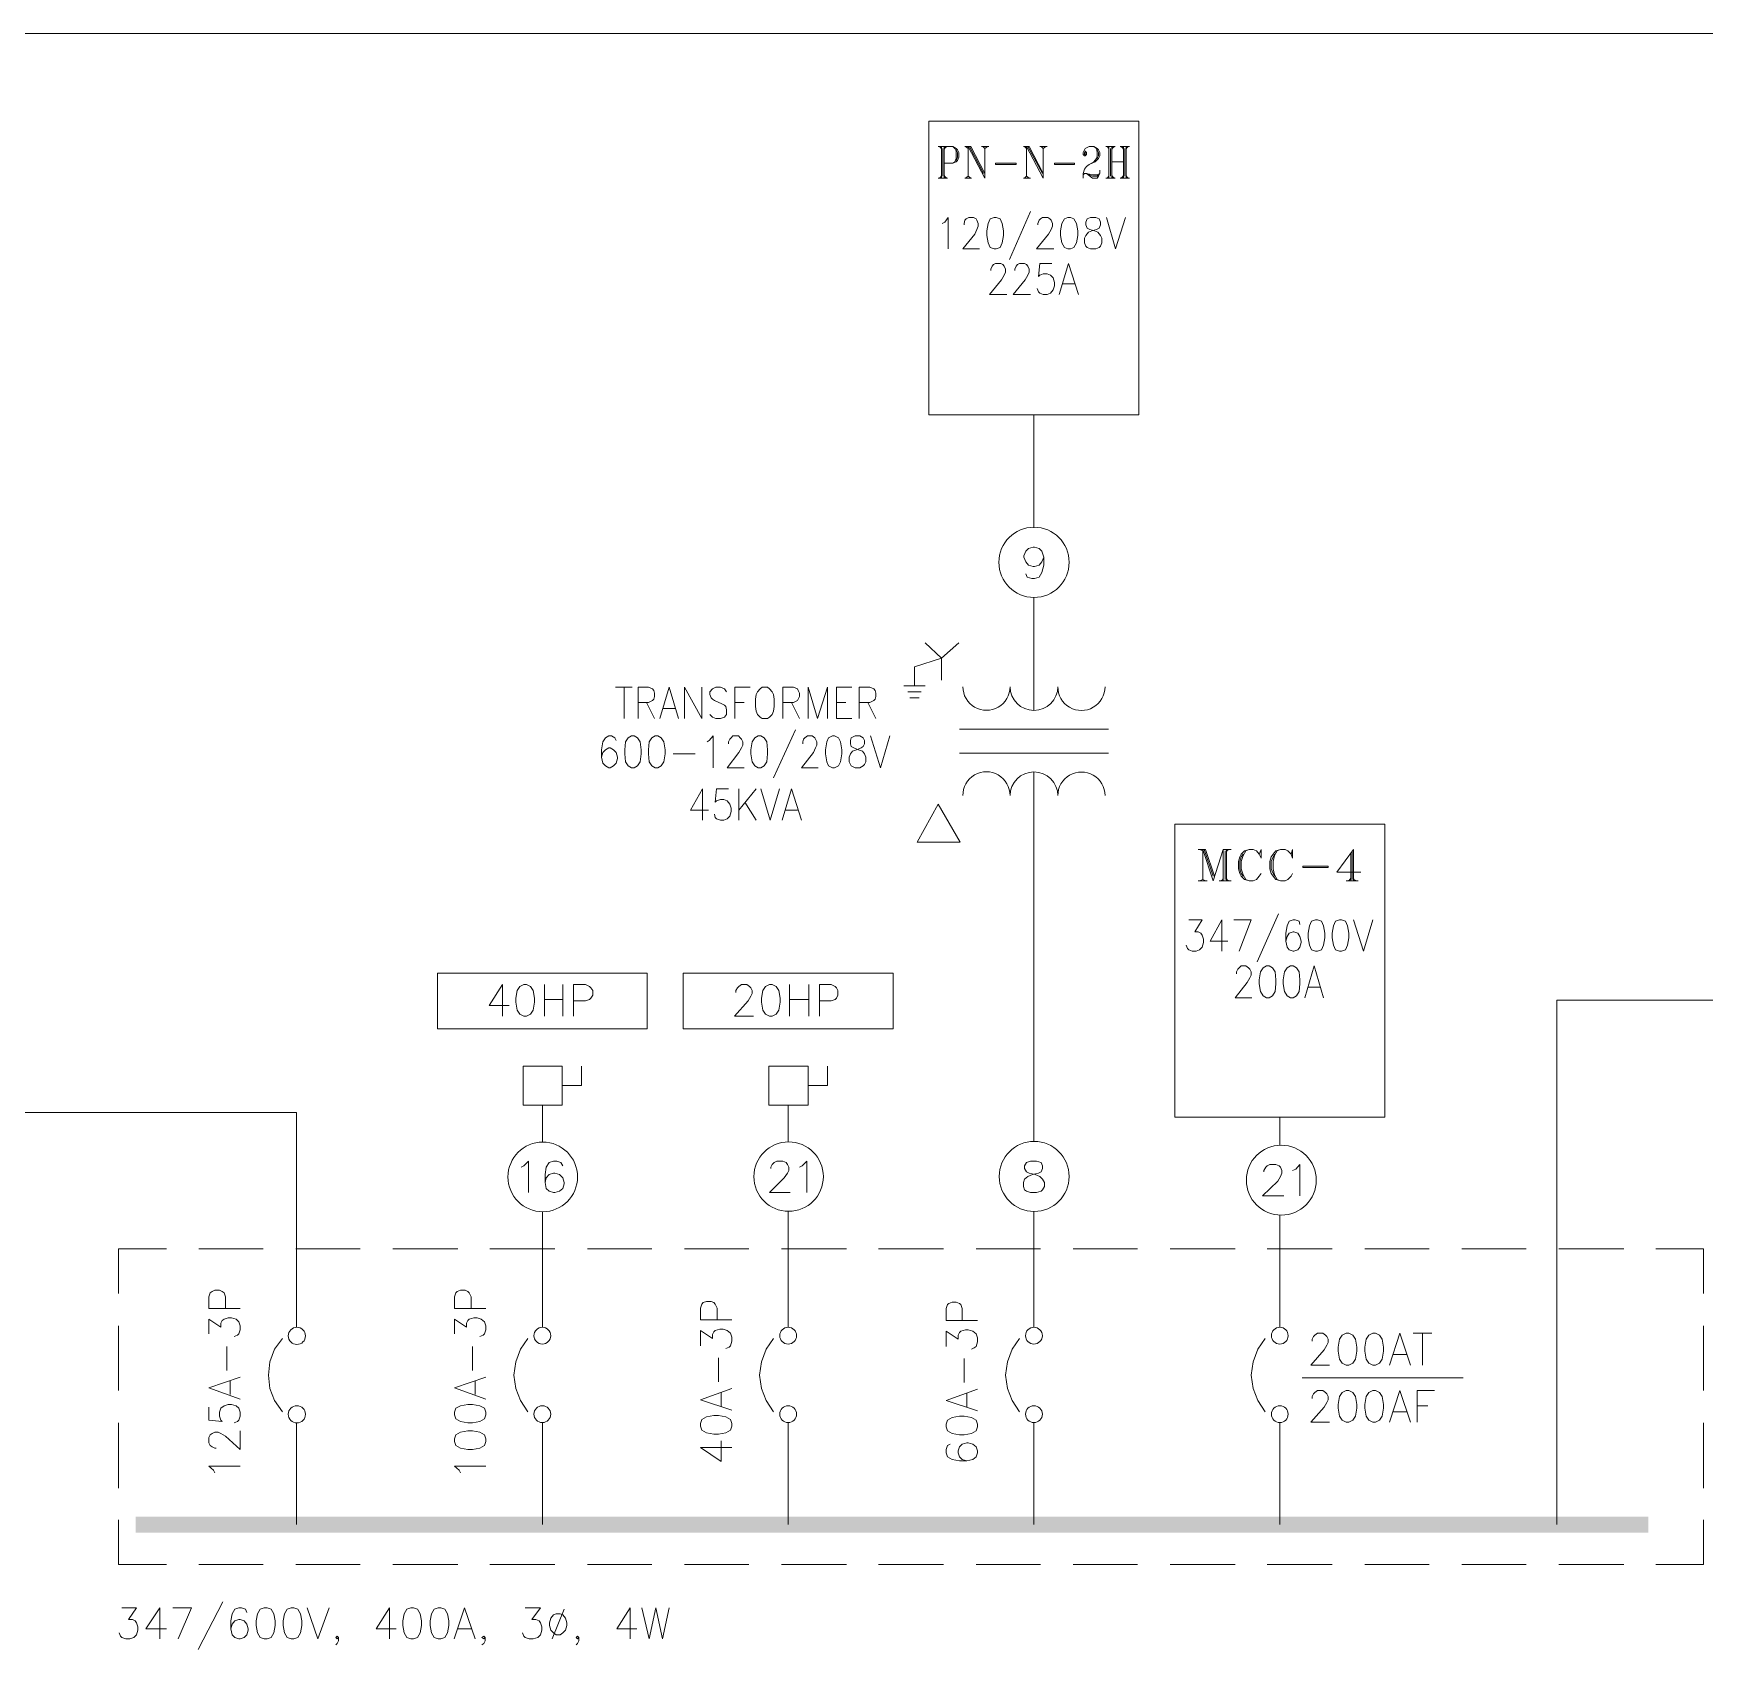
# Model space of a CAD drawing. Header units: inches. Extents: x 0.9 to 46, y 0.8 to 32.4.
# Drawn here: x 7.51 to 11.702, y 4.842 to 8.895 of the extents above; entities that cross this region are included whole.
import ezdxf

# ---------------------------------------------------------------- set-up
doc = ezdxf.new("R2010")
doc.units = ezdxf.units.IN
doc.header["$MEASUREMENT"] = 0
doc.layers.add('PDF_Geometry', color=7, linetype='Continuous')
doc.layers.add('PDF_Solid Fills', color=7, linetype='Continuous')

msp = doc.modelspace()

# ---------------------------------------------------------------- linework, layer by layer
at = {"layer": 'PDF_Geometry', "color": 8, "lineweight": 20, "true_color": 0x808080}
msp.add_lwpolyline([(2.65, 8.8948), (16.103, 8.8948), (16.103, 6.9499), (41.7374, 6.9499)], dxfattribs=at)
at = {"layer": 'PDF_Geometry', "lineweight": 9}
for points in [[(10.2831, 7.9382), (9.7565, 7.9382), (9.7565, 8.6748), (10.2831, 8.6748)], [(10.1465, 8.5915), (10.1481, 8.5915), (10.1481, 8.5965), (10.1465, 8.5965)], [(9.9748, 8.5665), (9.9232, 8.5665), (9.9232, 8.5698), (9.9748, 8.5698)], [(10.1215, 8.5665), (10.0715, 8.5665), (10.0715, 8.5698), (10.1215, 8.5698)], [(9.9198, 8.4332), (9.9098, 8.4298), (9.9048, 8.4182), (9.9015, 8.3998), (9.9015, 8.3882), (9.9048, 8.3699), (9.9098, 8.3582), (9.9198, 8.3549), (9.9248, 8.3549), (9.9348, 8.3582), (9.9398, 8.3699), (9.9432, 8.3882), (9.9432, 8.3998), (9.9398, 8.4182), (9.9348, 8.4298), (9.9248, 8.4332)], [(10.1048, 8.4332), (10.0965, 8.4298), (10.0898, 8.4182), (10.0865, 8.3998), (10.0865, 8.3882), (10.0898, 8.3699), (10.0965, 8.3582), (10.1048, 8.3549), (10.1115, 8.3549), (10.1198, 8.3582), (10.1265, 8.3699), (10.1298, 8.3882), (10.1298, 8.3998), (10.1265, 8.4182), (10.1198, 8.4298), (10.1115, 8.4332)], [(10.1615, 8.4332), (10.1532, 8.4298), (10.1498, 8.4215), (10.1498, 8.4148), (10.1532, 8.4065), (10.1598, 8.4032), (10.1715, 8.3998), (10.1798, 8.3965), (10.1865, 8.3882), (10.1898, 8.3815), (10.1898, 8.3699), (10.1865, 8.3615), (10.1832, 8.3582), (10.1748, 8.3549), (10.1615, 8.3549), (10.1532, 8.3582), (10.1498, 8.3615), (10.1465, 8.3699), (10.1465, 8.3815), (10.1498, 8.3882), (10.1565, 8.3965), (10.1648, 8.3998), (10.1765, 8.4032), (10.1832, 8.4065), (10.1865, 8.4148), (10.1865, 8.4215), (10.1832, 8.4298), (10.1748, 8.4332)], [(9.3382, 7.2549), (9.3332, 7.2515), (9.3265, 7.2432), (9.3232, 7.2365), (9.3215, 7.2249), (9.3215, 7.2065), (9.3232, 7.1949), (9.3265, 7.1865), (9.3332, 7.1799), (9.3382, 7.1766), (9.3515, 7.1766), (9.3565, 7.1799), (9.3632, 7.1865), (9.3665, 7.1949), (9.3682, 7.2065), (9.3682, 7.2249), (9.3665, 7.2365), (9.3632, 7.2432), (9.3565, 7.2515), (9.3515, 7.2549)], [(9.0098, 7.1332), (9.0015, 7.1282), (8.9949, 7.1182), (8.9932, 7.0982), (8.9932, 7.0882), (8.9949, 7.0682), (9.0015, 7.0582), (9.0098, 7.0532), (9.0165, 7.0532), (9.0248, 7.0582), (9.0315, 7.0682), (9.0348, 7.0882), (9.0348, 7.0982), (9.0315, 7.1182), (9.0248, 7.1282), (9.0165, 7.1332)], [(9.0698, 7.1332), (9.0615, 7.1282), (9.0548, 7.1182), (9.0532, 7.0982), (9.0532, 7.0882), (9.0548, 7.0682), (9.0615, 7.0582), (9.0698, 7.0532), (9.0765, 7.0532), (9.0848, 7.0582), (9.0915, 7.0682), (9.0948, 7.0882), (9.0948, 7.0982), (9.0915, 7.1182), (9.0848, 7.1282), (9.0765, 7.1332)], [(9.3282, 7.1332), (9.3198, 7.1282), (9.3131, 7.1182), (9.3098, 7.0982), (9.3098, 7.0882), (9.3131, 7.0682), (9.3198, 7.0582), (9.3282, 7.0532), (9.3348, 7.0532), (9.3432, 7.0582), (9.3498, 7.0682), (9.3515, 7.0882), (9.3515, 7.0982), (9.3498, 7.1182), (9.3432, 7.1282), (9.3348, 7.1332)], [(9.5148, 7.1332), (9.5048, 7.1282), (9.4998, 7.1182), (9.4965, 7.0982), (9.4965, 7.0882), (9.4998, 7.0682), (9.5048, 7.0582), (9.5148, 7.0532), (9.5198, 7.0532), (9.5298, 7.0582), (9.5348, 7.0682), (9.5381, 7.0882), (9.5381, 7.0982), (9.5348, 7.1182), (9.5298, 7.1282), (9.5198, 7.1332)], [(9.5715, 7.1332), (9.5615, 7.1282), (9.5598, 7.1215), (9.5598, 7.1132), (9.5615, 7.1065), (9.5682, 7.1032), (9.5798, 7.0982), (9.5898, 7.0949), (9.5948, 7.0882), (9.5982, 7.0799), (9.5982, 7.0682), (9.5948, 7.0615), (9.5915, 7.0582), (9.5832, 7.0532), (9.5715, 7.0532), (9.5615, 7.0582), (9.5598, 7.0615), (9.5565, 7.0682), (9.5565, 7.0799), (9.5598, 7.0882), (9.5648, 7.0949), (9.5748, 7.0982), (9.5865, 7.1032), (9.5915, 7.1065), (9.5948, 7.1132), (9.5948, 7.1215), (9.5915, 7.1282), (9.5832, 7.1332)], [(9.7265, 6.8666), (9.7798, 6.9615), (9.8348, 6.8666)], [(10.8998, 6.1766), (10.3732, 6.1766), (10.3732, 6.9115), (10.8998, 6.9115)], [(10.7582, 6.8032), (10.6948, 6.8032), (10.6948, 6.8065), (10.7582, 6.8065)], [(10.7265, 6.6715), (10.7165, 6.6682), (10.7115, 6.6566), (10.7081, 6.6382), (10.7081, 6.6265), (10.7115, 6.6082), (10.7165, 6.5965), (10.7265, 6.5932), (10.7315, 6.5932), (10.7415, 6.5965), (10.7465, 6.6082), (10.7498, 6.6265), (10.7498, 6.6382), (10.7465, 6.6566), (10.7415, 6.6682), (10.7315, 6.6715)], [(10.7865, 6.6715), (10.7765, 6.6682), (10.7715, 6.6566), (10.7681, 6.6382), (10.7681, 6.6265), (10.7715, 6.6082), (10.7765, 6.5965), (10.7865, 6.5932), (10.7915, 6.5932), (10.8015, 6.5965), (10.8065, 6.6082), (10.8098, 6.6265), (10.8098, 6.6382), (10.8065, 6.6566), (10.8015, 6.6682), (10.7915, 6.6715)], [(10.6031, 6.5566), (10.5948, 6.5515), (10.5881, 6.5415), (10.5848, 6.5216), (10.5848, 6.5115), (10.5881, 6.4916), (10.5948, 6.4815), (10.6031, 6.4765), (10.6098, 6.4765), (10.6182, 6.4815), (10.6248, 6.4916), (10.6265, 6.5115), (10.6265, 6.5216), (10.6248, 6.5415), (10.6182, 6.5515), (10.6098, 6.5566)], [(10.6631, 6.5566), (10.6548, 6.5515), (10.6481, 6.5415), (10.6448, 6.5216), (10.6448, 6.5115), (10.6481, 6.4916), (10.6548, 6.4815), (10.6631, 6.4765), (10.6698, 6.4765), (10.6781, 6.4815), (10.6848, 6.4916), (10.6865, 6.5115), (10.6865, 6.5216), (10.6848, 6.5415), (10.6781, 6.5515), (10.6698, 6.5566)], [(8.5232, 6.3982), (9.0498, 6.3982), (9.0498, 6.5382), (8.5232, 6.5382)], [(8.7398, 6.5099), (8.7298, 6.5049), (8.7232, 6.4949), (8.7198, 6.4749), (8.7198, 6.4649), (8.7232, 6.4449), (8.7298, 6.4349), (8.7398, 6.4299), (8.7465, 6.4299), (8.7565, 6.4349), (8.7632, 6.4449), (8.7665, 6.4649), (8.7665, 6.4749), (8.7632, 6.4949), (8.7565, 6.5049), (8.7465, 6.5099)], [(9.1398, 6.3982), (9.6665, 6.3982), (9.6665, 6.5382), (9.1398, 6.5382)], [(9.3565, 6.5099), (9.3465, 6.5049), (9.3398, 6.4949), (9.3365, 6.4749), (9.3365, 6.4649), (9.3398, 6.4449), (9.3465, 6.4349), (9.3565, 6.4299), (9.3632, 6.4299), (9.3732, 6.4349), (9.3798, 6.4449), (9.3832, 6.4649), (9.3832, 6.4749), (9.3798, 6.4949), (9.3732, 6.5049), (9.3632, 6.5099)], [(8.7382, 6.2066), (8.8365, 6.2066), (8.8365, 6.3049), (8.7382, 6.3049)], [(9.3548, 6.2066), (9.4531, 6.2066), (9.4531, 6.3049), (9.3548, 6.3049)], [(10.0115, 6.0666), (10.0015, 6.0632), (9.9965, 6.0549), (9.9965, 6.0482), (10.0015, 6.0399), (10.0081, 6.0366), (10.0231, 6.0332), (10.0348, 6.0282), (10.0415, 6.0216), (10.0465, 6.0132), (10.0465, 6.0032), (10.0415, 5.9949), (10.0382, 5.9915), (10.0265, 5.9882), (10.0115, 5.9882), (10.0015, 5.9915), (9.9965, 5.9949), (9.9932, 6.0032), (9.9932, 6.0132), (9.9965, 6.0216), (10.0048, 6.0282), (10.0165, 6.0332), (10.0315, 6.0366), (10.0382, 6.0399), (10.0415, 6.0482), (10.0415, 6.0549), (10.0382, 6.0632), (10.0265, 6.0666)], [(10.8031, 5.6349), (10.7931, 5.6299), (10.7865, 5.6199), (10.7831, 5.5999), (10.7831, 5.5899), (10.7865, 5.5699), (10.7931, 5.5599), (10.8031, 5.5549), (10.8098, 5.5549), (10.8198, 5.5599), (10.8265, 5.5699), (10.8298, 5.5899), (10.8298, 5.5999), (10.8265, 5.6199), (10.8198, 5.6299), (10.8098, 5.6349)], [(10.8698, 5.6349), (10.8598, 5.6299), (10.8531, 5.6199), (10.8498, 5.5999), (10.8498, 5.5899), (10.8531, 5.5699), (10.8598, 5.5599), (10.8698, 5.5549), (10.8765, 5.5549), (10.8864, 5.5599), (10.8931, 5.5699), (10.8965, 5.5899), (10.8965, 5.5999), (10.8931, 5.6199), (10.8864, 5.6299), (10.8765, 5.6349)], [(8.5665, 5.4299), (8.5698, 5.4199), (8.5815, 5.4132), (8.5998, 5.4099), (8.6115, 5.4099), (8.6299, 5.4132), (8.6415, 5.4199), (8.6449, 5.4299), (8.6449, 5.4366), (8.6415, 5.4466), (8.6299, 5.4532), (8.6115, 5.4565), (8.5998, 5.4565), (8.5815, 5.4532), (8.5698, 5.4466), (8.5665, 5.4366)], [(10.8031, 5.4916), (10.7931, 5.4866), (10.7865, 5.4766), (10.7831, 5.4565), (10.7831, 5.4466), (10.7865, 5.4266), (10.7931, 5.4166), (10.8031, 5.4116), (10.8098, 5.4116), (10.8198, 5.4166), (10.8265, 5.4266), (10.8298, 5.4466), (10.8298, 5.4565), (10.8265, 5.4766), (10.8198, 5.4866), (10.8098, 5.4916)], [(10.8698, 5.4916), (10.8598, 5.4866), (10.8531, 5.4766), (10.8498, 5.4565), (10.8498, 5.4466), (10.8531, 5.4266), (10.8598, 5.4166), (10.8698, 5.4116), (10.8765, 5.4116), (10.8864, 5.4166), (10.8931, 5.4266), (10.8965, 5.4466), (10.8965, 5.4565), (10.8931, 5.4766), (10.8864, 5.4866), (10.8765, 5.4916)], [(9.1832, 5.4016), (9.1865, 5.3916), (9.1982, 5.3849), (9.2165, 5.3816), (9.2282, 5.3816), (9.2465, 5.3849), (9.2582, 5.3916), (9.2615, 5.4016), (9.2615, 5.4082), (9.2582, 5.4182), (9.2465, 5.4249), (9.2282, 5.4282), (9.2165, 5.4282), (9.1982, 5.4249), (9.1865, 5.4182), (9.1832, 5.4082)], [(9.7998, 5.3999), (9.8032, 5.3899), (9.8148, 5.3832), (9.8331, 5.3799), (9.8448, 5.3799), (9.8631, 5.3832), (9.8748, 5.3899), (9.8782, 5.3999), (9.8782, 5.4066), (9.8748, 5.4166), (9.8631, 5.4232), (9.8448, 5.4266), (9.8331, 5.4266), (9.8148, 5.4232), (9.8032, 5.4166), (9.7998, 5.4066)], [(8.5665, 5.3632), (8.5698, 5.3532), (8.5815, 5.3466), (8.5998, 5.3432), (8.6115, 5.3432), (8.6299, 5.3466), (8.6415, 5.3532), (8.6449, 5.3632), (8.6449, 5.3699), (8.6415, 5.3799), (8.6299, 5.3866), (8.6115, 5.3899), (8.5998, 5.3899), (8.5815, 5.3866), (8.5698, 5.3799), (8.5665, 5.3699)], [(8.0882, 4.9466), (8.0782, 4.9432), (8.0715, 4.9316), (8.0682, 4.9133), (8.0682, 4.9016), (8.0715, 4.8832), (8.0782, 4.8716), (8.0882, 4.8682), (8.0965, 4.8682), (8.1065, 4.8716), (8.1132, 4.8832), (8.1165, 4.9016), (8.1165, 4.9133), (8.1132, 4.9316), (8.1065, 4.9432), (8.0965, 4.9466)], [(8.1565, 4.9466), (8.1465, 4.9432), (8.1398, 4.9316), (8.1365, 4.9133), (8.1365, 4.9016), (8.1398, 4.8832), (8.1465, 4.8716), (8.1565, 4.8682), (8.1632, 4.8682), (8.1732, 4.8716), (8.1799, 4.8832), (8.1832, 4.9016), (8.1832, 4.9133), (8.1799, 4.9316), (8.1732, 4.9432), (8.1632, 4.9466)], [(8.4565, 4.9466), (8.4465, 4.9432), (8.4399, 4.9316), (8.4365, 4.9133), (8.4365, 4.9016), (8.4399, 4.8832), (8.4465, 4.8716), (8.4565, 4.8682), (8.4632, 4.8682), (8.4732, 4.8716), (8.4799, 4.8832), (8.4832, 4.9016), (8.4832, 4.9133), (8.4799, 4.9316), (8.4732, 4.9432), (8.4632, 4.9466)], [(8.5249, 4.9466), (8.5148, 4.9432), (8.5082, 4.9316), (8.5048, 4.9133), (8.5048, 4.9016), (8.5082, 4.8832), (8.5148, 4.8716), (8.5249, 4.8682), (8.5315, 4.8682), (8.5415, 4.8716), (8.5482, 4.8832), (8.5515, 4.9016), (8.5515, 4.9133), (8.5482, 4.9316), (8.5415, 4.9432), (8.5315, 4.9466)], [(8.8215, 4.9316), (8.8148, 4.9283), (8.8082, 4.9199), (8.8048, 4.9082), (8.8048, 4.9016), (8.8082, 4.8899), (8.8148, 4.8832), (8.8215, 4.8783), (8.8315, 4.8783), (8.8382, 4.8832), (8.8448, 4.8899), (8.8482, 4.9016), (8.8482, 4.9082), (8.8448, 4.9199), (8.8382, 4.9283), (8.8315, 4.9316)]]:
    msp.add_lwpolyline(points, close=True, dxfattribs=at)
for points in [[(9.7798, 8.6115), (9.8165, 8.6115), (9.8248, 8.6065), (9.8282, 8.6032), (9.8315, 8.5965), (9.8315, 8.5848), (9.8282, 8.5765), (9.8248, 8.5732), (9.8165, 8.5698), (9.7948, 8.5698)], [(9.7832, 8.6115), (9.7882, 8.6065)], [(9.7865, 8.6115), (9.7882, 8.6032)], [(9.7882, 8.6115), (9.7882, 8.5315)], [(9.7915, 8.6065), (9.7915, 8.5365)], [(9.7948, 8.6115), (9.7948, 8.5315)], [(9.7981, 8.6115), (9.7948, 8.6032)], [(9.8015, 8.6115), (9.7948, 8.6065)], [(9.8165, 8.6115), (9.8215, 8.6065), (9.8248, 8.5998), (9.8248, 8.5815), (9.8215, 8.5732), (9.8165, 8.5698)], [(9.8248, 8.6032), (9.8282, 8.5965), (9.8282, 8.5848), (9.8248, 8.5765)], [(9.8465, 8.6115), (9.8615, 8.6115), (9.8965, 8.5432)], [(9.8481, 8.6115), (9.8548, 8.6065)], [(9.8548, 8.5365), (9.8548, 8.6115), (9.8965, 8.5315), (9.8965, 8.6065)], [(9.8582, 8.6115), (9.8932, 8.5432)], [(9.8882, 8.6115), (9.9065, 8.6115)], [(9.8915, 8.6115), (9.8965, 8.6065), (9.9031, 8.6115)], [(9.9932, 8.6115), (10.0081, 8.6115), (10.0431, 8.5432)], [(9.9965, 8.6115), (10.0015, 8.6065)], [(10.0015, 8.5365), (10.0015, 8.6115), (10.0431, 8.5315), (10.0431, 8.6065)], [(10.0048, 8.6115), (10.0415, 8.5432)], [(10.0348, 8.6115), (10.0531, 8.6115)], [(10.0382, 8.6115), (10.0431, 8.6065), (10.0498, 8.6115)], [(10.1465, 8.5998), (10.1482, 8.5998), (10.1515, 8.5965), (10.1515, 8.5915), (10.1482, 8.5882), (10.1465, 8.5882), (10.1431, 8.5915), (10.1431, 8.5965), (10.1465, 8.6032), (10.1482, 8.6065), (10.1581, 8.6115), (10.1698, 8.6115), (10.1781, 8.6065), (10.1815, 8.6032), (10.1848, 8.5965), (10.1848, 8.5882), (10.1815, 8.5815), (10.1731, 8.5732), (10.1581, 8.5665), (10.1515, 8.5615), (10.1465, 8.5548), (10.1431, 8.5432), (10.1431, 8.5315)], [(10.1698, 8.6115), (10.1765, 8.6065), (10.1781, 8.5965), (10.1781, 8.5882), (10.1765, 8.5815), (10.1698, 8.5732), (10.1581, 8.5665)], [(10.1781, 8.6032), (10.1815, 8.5965), (10.1815, 8.5882), (10.1781, 8.5815)], [(10.1998, 8.6115), (10.2232, 8.6115)], [(10.2032, 8.6115), (10.2081, 8.6065)], [(10.2065, 8.6115), (10.2081, 8.6032)], [(10.2081, 8.6115), (10.2081, 8.5315)], [(10.2115, 8.6065), (10.2115, 8.5365)], [(10.2148, 8.6115), (10.2148, 8.5315)], [(10.2182, 8.6115), (10.2148, 8.6032)], [(10.2215, 8.6115), (10.2148, 8.6065)], [(10.2365, 8.6115), (10.2598, 8.6115)], [(10.2382, 8.6115), (10.2448, 8.6065)], [(10.2415, 8.6115), (10.2448, 8.6032)], [(10.2448, 8.6115), (10.2448, 8.5315)], [(10.2481, 8.6065), (10.2481, 8.5365)], [(10.2515, 8.6115), (10.2515, 8.5315)], [(10.2532, 8.6115), (10.2515, 8.6032)], [(10.2565, 8.6115), (10.2515, 8.6065)], [(10.2148, 8.5732), (10.2448, 8.5732)], [(9.7798, 8.5315), (9.8032, 8.5315)], [(9.7882, 8.5365), (9.7832, 8.5315)], [(9.7882, 8.5398), (9.7865, 8.5315)], [(9.7948, 8.5398), (9.7981, 8.5315)], [(9.7948, 8.5365), (9.8015, 8.5315)], [(9.8465, 8.5315), (9.8631, 8.5315)], [(9.8481, 8.5315), (9.8548, 8.5365), (9.8615, 8.5315)], [(9.9932, 8.5315), (10.0115, 8.5315)], [(9.9965, 8.5315), (10.0015, 8.5365), (10.0081, 8.5315)], [(10.1431, 8.5398), (10.1465, 8.5432), (10.1515, 8.5432), (10.1665, 8.5398), (10.1781, 8.5398), (10.1848, 8.5432)], [(10.1848, 8.5515), (10.1848, 8.5432), (10.1815, 8.5365), (10.1781, 8.5315), (10.1665, 8.5315), (10.1515, 8.5432), (10.1665, 8.5365), (10.1781, 8.5365), (10.1815, 8.5398)], [(10.1998, 8.5315), (10.2232, 8.5315)], [(10.2081, 8.5365), (10.2032, 8.5315)], [(10.2081, 8.5398), (10.2065, 8.5315)], [(10.2148, 8.5398), (10.2182, 8.5315)], [(10.2148, 8.5365), (10.2215, 8.5315)], [(10.2365, 8.5315), (10.2598, 8.5315)], [(10.2448, 8.5365), (10.2382, 8.5315)], [(10.2448, 8.5398), (10.2415, 8.5315)], [(10.2515, 8.5398), (10.2532, 8.5315)], [(10.2515, 8.5365), (10.2565, 8.5315)], [(9.7898, 8.4182), (9.7965, 8.4215), (9.8048, 8.4332), (9.8048, 8.3549)], [(9.8448, 8.4148), (9.8448, 8.4182), (9.8465, 8.4265), (9.8498, 8.4298), (9.8565, 8.4332), (9.8681, 8.4332), (9.8748, 8.4298), (9.8765, 8.4265), (9.8798, 8.4182), (9.8798, 8.4115), (9.8765, 8.4032), (9.8715, 8.3915), (9.8415, 8.3549), (9.8831, 8.3549)], [(10.0115, 8.4482), (9.9582, 8.3282)], [(10.0298, 8.4148), (10.0298, 8.4182), (10.0332, 8.4265), (10.0365, 8.4298), (10.0415, 8.4332), (10.0548, 8.4332), (10.0598, 8.4298), (10.0632, 8.4265), (10.0665, 8.4182), (10.0665, 8.4115), (10.0632, 8.4032), (10.0565, 8.3915), (10.0265, 8.3549), (10.0698, 8.3549)], [(10.2015, 8.4332), (10.2248, 8.3549), (10.2498, 8.4332)], [(9.9115, 8.2999), (9.9115, 8.3032), (9.9148, 8.3115), (9.9181, 8.3149), (9.9232, 8.3182), (9.9365, 8.3182), (9.9415, 8.3149), (9.9448, 8.3115), (9.9481, 8.3032), (9.9481, 8.2965), (9.9448, 8.2882), (9.9381, 8.2765), (9.9082, 8.2398), (9.9515, 8.2398)], [(9.9715, 8.2999), (9.9715, 8.3032), (9.9748, 8.3115), (9.9782, 8.3149), (9.9832, 8.3182), (9.9965, 8.3182), (10.0015, 8.3149), (10.0048, 8.3115), (10.0081, 8.3032), (10.0081, 8.2965), (10.0048, 8.2882), (9.9982, 8.2765), (9.9681, 8.2398), (10.0115, 8.2398)], [(10.0648, 8.3182), (10.0348, 8.3182), (10.0315, 8.2849), (10.0348, 8.2882), (10.0431, 8.2915), (10.0531, 8.2915), (10.0615, 8.2882), (10.0682, 8.2815), (10.0715, 8.2698), (10.0715, 8.2615), (10.0682, 8.2515), (10.0615, 8.2432), (10.0531, 8.2398), (10.0431, 8.2398), (10.0348, 8.2432), (10.0315, 8.2465), (10.0282, 8.2549)], [(10.0832, 8.2398), (10.1065, 8.3182), (10.1315, 8.2398)], [(10.0915, 8.2665), (10.1215, 8.2665)], [(10.0198, 7.9382), (10.0198, 7.6548)], [(10.0448, 7.5815), (10.0398, 7.5699), (10.0332, 7.5615), (10.0215, 7.5582), (10.0182, 7.5582), (10.0065, 7.5615), (9.9998, 7.5699), (9.9948, 7.5815), (9.9948, 7.5848), (9.9998, 7.5965), (10.0065, 7.6032), (10.0182, 7.6065), (10.0215, 7.6065), (10.0332, 7.6032), (10.0398, 7.5965), (10.0448, 7.5815), (10.0448, 7.5615), (10.0398, 7.5432), (10.0332, 7.5315), (10.0215, 7.5282), (10.0148, 7.5282), (10.0031, 7.5315), (9.9998, 7.5399)], [(10.0198, 7.4799), (10.0198, 7.1965)], [(9.7465, 7.3665), (9.7882, 7.3282), (9.8315, 7.3665)], [(9.7198, 7.2582), (9.7198, 7.3065), (9.7882, 7.3282), (9.7882, 7.2732)], [(8.9698, 7.2549), (9.0115, 7.2549)], [(8.9915, 7.2549), (8.9915, 7.1766)], [(9.0265, 7.1766), (9.0265, 7.2549), (9.0532, 7.2549), (9.0632, 7.2515), (9.0665, 7.2465), (9.0682, 7.2399), (9.0682, 7.2316), (9.0665, 7.2249), (9.0632, 7.2215), (9.0532, 7.2165), (9.0265, 7.2165)], [(9.0815, 7.1766), (9.1048, 7.2549), (9.1282, 7.1766)], [(9.1432, 7.1766), (9.1432, 7.2549), (9.1865, 7.1766), (9.1865, 7.2549)], [(9.2482, 7.2432), (9.2432, 7.2515), (9.2332, 7.2549), (9.2215, 7.2549), (9.2132, 7.2515), (9.2065, 7.2432), (9.2065, 7.2365), (9.2098, 7.2282), (9.2132, 7.2249), (9.2182, 7.2215), (9.2365, 7.2132), (9.2432, 7.2099), (9.2465, 7.2065), (9.2482, 7.1982), (9.2482, 7.1865), (9.2432, 7.1799), (9.2332, 7.1766), (9.2215, 7.1766), (9.2132, 7.1799), (9.2065, 7.1865)], [(9.2698, 7.1766), (9.2698, 7.2549), (9.3082, 7.2549)], [(9.3898, 7.1766), (9.3898, 7.2549), (9.4165, 7.2549), (9.4265, 7.2515), (9.4282, 7.2465), (9.4315, 7.2399), (9.4315, 7.2316), (9.4282, 7.2249), (9.4265, 7.2215), (9.4165, 7.2165), (9.3898, 7.2165)], [(9.4531, 7.1766), (9.4531, 7.2549), (9.4765, 7.1766), (9.5015, 7.2549), (9.5015, 7.1766)], [(9.5632, 7.1766), (9.5248, 7.1766), (9.5248, 7.2549), (9.5632, 7.2549)], [(9.5815, 7.1766), (9.5815, 7.2549), (9.6081, 7.2549), (9.6182, 7.2515), (9.6215, 7.2465), (9.6232, 7.2399), (9.6232, 7.2316), (9.6215, 7.2249), (9.6182, 7.2215), (9.6081, 7.2165), (9.5815, 7.2165)], [(9.7465, 7.2582), (9.6931, 7.2582)], [(9.0482, 7.2165), (9.0682, 7.1766)], [(9.2698, 7.2165), (9.2932, 7.2165)], [(9.4115, 7.2165), (9.4315, 7.1766)], [(9.5248, 7.2165), (9.5482, 7.2165)], [(9.6032, 7.2165), (9.6232, 7.1766)], [(9.7365, 7.2432), (9.7032, 7.2432)], [(9.7315, 7.2282), (9.7082, 7.2282)], [(9.0898, 7.2015), (9.1198, 7.2015)], [(8.9715, 7.1215), (8.9682, 7.1282), (8.9598, 7.1332), (8.9532, 7.1332), (8.9448, 7.1282), (8.9382, 7.1182), (8.9348, 7.0982), (8.9348, 7.0799), (8.9382, 7.0649), (8.9448, 7.0582), (8.9532, 7.0532), (8.9565, 7.0532), (8.9648, 7.0582), (8.9715, 7.0649), (8.9749, 7.0765), (8.9749, 7.0799), (8.9715, 7.0916), (8.9648, 7.0982), (8.9565, 7.1032), (8.9532, 7.1032), (8.9448, 7.0982), (8.9382, 7.0916), (8.9348, 7.0799)], [(9.1999, 7.1182), (9.2048, 7.1215), (9.2148, 7.1332), (9.2148, 7.0532)], [(9.2532, 7.1132), (9.2532, 7.1182), (9.2565, 7.1249), (9.2598, 7.1282), (9.2648, 7.1332), (9.2782, 7.1332), (9.2832, 7.1282), (9.2865, 7.1249), (9.2898, 7.1182), (9.2898, 7.1099), (9.2865, 7.1032), (9.2798, 7.0916), (9.2498, 7.0532), (9.2932, 7.0532)], [(9.4215, 7.1482), (9.3665, 7.0282)], [(9.4398, 7.1132), (9.4398, 7.1182), (9.4415, 7.1249), (9.4448, 7.1282), (9.4515, 7.1332), (9.4632, 7.1332), (9.4698, 7.1282), (9.4715, 7.1249), (9.4748, 7.1182), (9.4748, 7.1099), (9.4715, 7.1032), (9.4665, 7.0916), (9.4365, 7.0532), (9.4782, 7.0532)], [(9.6098, 7.1332), (9.6348, 7.0532), (9.6581, 7.1332)], [(10.2065, 7.1499), (9.8331, 7.1499)], [(9.1148, 7.0882), (9.1698, 7.0882)], [(10.2065, 7.0899), (9.8331, 7.0899)], [(10.0198, 6.1149), (10.0198, 7.0432)], [(9.1882, 6.9216), (9.1882, 6.9999), (9.1582, 6.9465), (9.2032, 6.9465)], [(9.2532, 6.9999), (9.2232, 6.9999), (9.2198, 6.9665), (9.2232, 6.9699), (9.2332, 6.9732), (9.2415, 6.9732), (9.2498, 6.9699), (9.2565, 6.9615), (9.2598, 6.9516), (9.2598, 6.9432), (9.2565, 6.9315), (9.2498, 6.9249), (9.2415, 6.9216), (9.2332, 6.9216), (9.2232, 6.9249), (9.2198, 6.9282), (9.2182, 6.9365)], [(9.2798, 6.9999), (9.2798, 6.9216)], [(9.3232, 6.9999), (9.2798, 6.9465)], [(9.2948, 6.9665), (9.3232, 6.9216)], [(9.3348, 6.9999), (9.3582, 6.9216), (9.3815, 6.9999)], [(9.3882, 6.9216), (9.4115, 6.9999), (9.4365, 6.9216)], [(9.3965, 6.9465), (9.4265, 6.9465)], [(10.4315, 6.8482), (10.4498, 6.8482), (10.4731, 6.7816)], [(10.4348, 6.8482), (10.4432, 6.8449)], [(10.4432, 6.7732), (10.4432, 6.8482), (10.4698, 6.7699), (10.4948, 6.8482), (10.4948, 6.7699)], [(10.4465, 6.8482), (10.4698, 6.7816)], [(10.4948, 6.8482), (10.5148, 6.8482)], [(10.4998, 6.8449), (10.4998, 6.7732)], [(10.5031, 6.8482), (10.5031, 6.7699)], [(10.5065, 6.8482), (10.5031, 6.8415)], [(10.5098, 6.8482), (10.5031, 6.8449)], [(10.5848, 6.8365), (10.5898, 6.8482), (10.5898, 6.8265), (10.5848, 6.8365), (10.5781, 6.8449), (10.5698, 6.8482), (10.5598, 6.8482), (10.5482, 6.8449), (10.5398, 6.8365), (10.5365, 6.8299), (10.5332, 6.8182), (10.5332, 6.7999), (10.5365, 6.7882), (10.5398, 6.7816), (10.5482, 6.7732), (10.5598, 6.7699), (10.5698, 6.7699), (10.5781, 6.7732), (10.5848, 6.7816), (10.5898, 6.7882)], [(10.5448, 6.8365), (10.5398, 6.8299), (10.5365, 6.8182), (10.5365, 6.7999), (10.5398, 6.7882), (10.5448, 6.7816)], [(10.5598, 6.8482), (10.5515, 6.8449), (10.5448, 6.8332), (10.5398, 6.8182), (10.5398, 6.7999), (10.5448, 6.7849), (10.5515, 6.7732), (10.5598, 6.7699)], [(10.6648, 6.8365), (10.6682, 6.8482), (10.6682, 6.8265), (10.6648, 6.8365), (10.6565, 6.8449), (10.6498, 6.8482), (10.6381, 6.8482), (10.6265, 6.8449), (10.6198, 6.8365), (10.6148, 6.8299), (10.6115, 6.8182), (10.6115, 6.7999), (10.6148, 6.7882), (10.6198, 6.7816), (10.6265, 6.7732), (10.6381, 6.7699), (10.6498, 6.7699), (10.6565, 6.7732), (10.6648, 6.7816), (10.6682, 6.7882)], [(10.6231, 6.8365), (10.6198, 6.8299), (10.6148, 6.8182), (10.6148, 6.7999), (10.6198, 6.7882), (10.6231, 6.7816)], [(10.6381, 6.8482), (10.6298, 6.8449), (10.6231, 6.8332), (10.6198, 6.8182), (10.6198, 6.7999), (10.6231, 6.7849), (10.6298, 6.7732), (10.6381, 6.7699)], [(10.8215, 6.7699), (10.8215, 6.8482), (10.7798, 6.7915), (10.8398, 6.7915)], [(10.8148, 6.8365), (10.8148, 6.7699)], [(10.8181, 6.8415), (10.8181, 6.7732)], [(10.4315, 6.7699), (10.4548, 6.7699)], [(10.4348, 6.7699), (10.4432, 6.7732), (10.4498, 6.7699)], [(10.4848, 6.7699), (10.5148, 6.7699)], [(10.4948, 6.7732), (10.4881, 6.7699)], [(10.4948, 6.7765), (10.4915, 6.7699)], [(10.5031, 6.7765), (10.5065, 6.7699)], [(10.5031, 6.7732), (10.5098, 6.7699)], [(10.8031, 6.7699), (10.8331, 6.7699)], [(10.8148, 6.7732), (10.8065, 6.7699)], [(10.8148, 6.7765), (10.8098, 6.7699)], [(10.8215, 6.7765), (10.8248, 6.7699)], [(10.8215, 6.7732), (10.8298, 6.7699)], [(10.4082, 6.6715), (10.4415, 6.6715), (10.4231, 6.6416), (10.4315, 6.6416), (10.4381, 6.6382), (10.4415, 6.6332), (10.4448, 6.6232), (10.4448, 6.6149), (10.4415, 6.6032), (10.4348, 6.5965), (10.4265, 6.5932), (10.4165, 6.5932), (10.4082, 6.5965), (10.4048, 6.5999), (10.4015, 6.6082)], [(10.4915, 6.5932), (10.4915, 6.6715), (10.4615, 6.6182), (10.5065, 6.6182)], [(10.5348, 6.5932), (10.5648, 6.6715), (10.5215, 6.6715)], [(10.6331, 6.6865), (10.5798, 6.5665)], [(10.6865, 6.6599), (10.6848, 6.6682), (10.6748, 6.6715), (10.6698, 6.6715), (10.6598, 6.6682), (10.6548, 6.6566), (10.6515, 6.6382), (10.6515, 6.6182), (10.6548, 6.6032), (10.6598, 6.5965), (10.6698, 6.5932), (10.6715, 6.5932), (10.6815, 6.5965), (10.6865, 6.6032), (10.6898, 6.6149), (10.6898, 6.6182), (10.6865, 6.6299), (10.6815, 6.6382), (10.6715, 6.6416), (10.6698, 6.6416), (10.6598, 6.6382), (10.6548, 6.6299), (10.6515, 6.6182)], [(10.8215, 6.6715), (10.8465, 6.5932), (10.8698, 6.6715)], [(10.5281, 6.5366), (10.5281, 6.5415), (10.5315, 6.5482), (10.5348, 6.5515), (10.5398, 6.5566), (10.5515, 6.5566), (10.5581, 6.5515), (10.5615, 6.5482), (10.5648, 6.5415), (10.5648, 6.5332), (10.5615, 6.5265), (10.5548, 6.5149), (10.5248, 6.4765), (10.5665, 6.4765)], [(10.6998, 6.4765), (10.7231, 6.5566), (10.7465, 6.4765)], [(8.6865, 6.4299), (8.6865, 6.5099), (8.6532, 6.4565), (8.7032, 6.4565)], [(8.7915, 6.5099), (8.7915, 6.4299)], [(8.8382, 6.5099), (8.8382, 6.4299)], [(8.8648, 6.4299), (8.8648, 6.5099), (8.8948, 6.5099), (8.9049, 6.5049), (8.9082, 6.5016), (8.9132, 6.4949), (8.9132, 6.4832), (8.9082, 6.4749), (8.9049, 6.4716), (8.8948, 6.4682), (8.8648, 6.4682)], [(9.2715, 6.4899), (9.2715, 6.4949), (9.2765, 6.5016), (9.2798, 6.5049), (9.2865, 6.5099), (9.2998, 6.5099), (9.3065, 6.5049), (9.3098, 6.5016), (9.3131, 6.4949), (9.3131, 6.4866), (9.3098, 6.4799), (9.3032, 6.4682), (9.2682, 6.4299), (9.3165, 6.4299)], [(9.4065, 6.5099), (9.4065, 6.4299)], [(9.4548, 6.5099), (9.4548, 6.4299)], [(9.4815, 6.4299), (9.4815, 6.5099), (9.5115, 6.5099), (9.5215, 6.5049), (9.5248, 6.5016), (9.5282, 6.4949), (9.5282, 6.4832), (9.5248, 6.4749), (9.5215, 6.4716), (9.5115, 6.4682), (9.4815, 6.4682)], [(10.7081, 6.5032), (10.7382, 6.5032)], [(8.7915, 6.4716), (8.8382, 6.4716)], [(9.4065, 6.4716), (9.4548, 6.4716)], [(15.7264, 6.4699), (11.3315, 6.4699), (11.3315, 5.1549)], [(8.8848, 6.3049), (8.8848, 6.2565), (8.8365, 6.2565)], [(9.5015, 6.3049), (9.5015, 6.2565), (9.4531, 6.2565)], [(8.7865, 6.1149), (8.7865, 6.2066)], [(9.4032, 6.1149), (9.4032, 6.2066)], [(8.1699, 5.6499), (8.1699, 6.1882), (6.9949, 6.1882), (6.6599, 6.1882)], [(10.6365, 6.1066), (10.6365, 6.1766)], [(8.7332, 6.0516), (8.7398, 6.0549), (8.7515, 6.0666), (8.7515, 5.9882)], [(8.8382, 6.0549), (8.8332, 6.0632), (8.8232, 6.0666), (8.8148, 6.0666), (8.8032, 6.0632), (8.7965, 6.0516), (8.7932, 6.0332), (8.7932, 6.0132), (8.7965, 5.9982), (8.8032, 5.9915), (8.8148, 5.9882), (8.8182, 5.9882), (8.8298, 5.9915), (8.8382, 5.9982), (8.8415, 6.0099), (8.8415, 6.0132), (8.8382, 6.0249), (8.8298, 6.0332), (8.8182, 6.0366), (8.8148, 6.0366), (8.8032, 6.0332), (8.7965, 6.0249), (8.7932, 6.0132)], [(9.3598, 6.0482), (9.3598, 6.0516), (9.3632, 6.0582), (9.3682, 6.0632), (9.3748, 6.0666), (9.3898, 6.0666), (9.3982, 6.0632), (9.4015, 6.0582), (9.4048, 6.0516), (9.4048, 6.0432), (9.4015, 6.0366), (9.3932, 6.0249), (9.3565, 5.9882), (9.4082, 5.9882)], [(9.4315, 6.0516), (9.4382, 6.0549), (9.4498, 6.0666), (9.4498, 5.9882)], [(10.5965, 6.0399), (10.5965, 6.0432), (10.6015, 6.0516), (10.6048, 6.0549), (10.6115, 6.0582), (10.6265, 6.0582), (10.6348, 6.0549), (10.6381, 6.0516), (10.6415, 6.0432), (10.6415, 6.0366), (10.6381, 6.0282), (10.6315, 6.0166), (10.5931, 5.9799), (10.6465, 5.9799)], [(10.6682, 6.0432), (10.6765, 6.0465), (10.6865, 6.0582), (10.6865, 5.9799)], [(8.7865, 5.6499), (8.7865, 5.9399)], [(9.4032, 5.6499), (9.4032, 5.9399)], [(10.0198, 5.9399), (10.0198, 5.6499)], [(10.6365, 5.6499), (10.6365, 5.9316)], [(7.8432, 5.8466), (7.7232, 5.8466), (7.7232, 5.7349)], [(8.0865, 5.8466), (7.9249, 5.8466)], [(8.3298, 5.8466), (8.1682, 5.8466)], [(8.5748, 5.8466), (8.4115, 5.8466)], [(8.8182, 5.8466), (8.6548, 5.8466)], [(9.0615, 5.8466), (8.8998, 5.8466)], [(9.3049, 5.8466), (9.1432, 5.8466)], [(9.5498, 5.8466), (9.3865, 5.8466)], [(9.7932, 5.8466), (9.6298, 5.8466)], [(10.0365, 5.8466), (9.8748, 5.8466)], [(10.2798, 5.8466), (10.1182, 5.8466)], [(10.5248, 5.8466), (10.3615, 5.8466)], [(10.7681, 5.8466), (10.6048, 5.8466)], [(11.0115, 5.8466), (10.8498, 5.8466)], [(11.2548, 5.8466), (11.0931, 5.8466)], [(11.4998, 5.8466), (11.3364, 5.8466)], [(11.6998, 5.7349), (11.6998, 5.8466), (11.5798, 5.8466)], [(8.0282, 5.6966), (7.9498, 5.6966), (7.9498, 5.7266), (7.9532, 5.7365), (7.9582, 5.7399), (7.9649, 5.7432), (7.9765, 5.7432), (7.9832, 5.7399), (7.9882, 5.7365), (7.9915, 5.7266), (7.9915, 5.6966)], [(8.6449, 5.6966), (8.5665, 5.6966), (8.5665, 5.7266), (8.5698, 5.7365), (8.5732, 5.7399), (8.5815, 5.7432), (8.5932, 5.7432), (8.5998, 5.7399), (8.6032, 5.7365), (8.6082, 5.7266), (8.6082, 5.6966)], [(9.2615, 5.6682), (9.1832, 5.6682), (9.1832, 5.6982), (9.1865, 5.7082), (9.1898, 5.7116), (9.1982, 5.7149), (9.2098, 5.7149), (9.2165, 5.7116), (9.2198, 5.7082), (9.2248, 5.6982), (9.2248, 5.6682)], [(9.8782, 5.6666), (9.7998, 5.6666), (9.7998, 5.6966), (9.8032, 5.7066), (9.8065, 5.7099), (9.8148, 5.7132), (9.8248, 5.7132), (9.8331, 5.7099), (9.8365, 5.7066), (9.8398, 5.6966), (9.8398, 5.6666)], [(7.9498, 5.6332), (7.9498, 5.6699), (7.9798, 5.6499), (7.9798, 5.6599), (7.9832, 5.6666), (7.9882, 5.6699), (7.9982, 5.6732), (8.0065, 5.6732), (8.0182, 5.6699), (8.0249, 5.6632), (8.0282, 5.6532), (8.0282, 5.6432), (8.0249, 5.6332), (8.0215, 5.6299), (8.0132, 5.6266)], [(8.5665, 5.6332), (8.5665, 5.6699), (8.5965, 5.6499), (8.5965, 5.6599), (8.5998, 5.6666), (8.6032, 5.6699), (8.6148, 5.6732), (8.6232, 5.6732), (8.6332, 5.6699), (8.6415, 5.6632), (8.6449, 5.6532), (8.6449, 5.6432), (8.6415, 5.6332), (8.6382, 5.6299), (8.6299, 5.6266)], [(7.7232, 5.6532), (7.7232, 5.4916)], [(8.1349, 5.6216), (8.1149, 5.5949), (8.1032, 5.5632), (8.0998, 5.5299), (8.1032, 5.4966), (8.1149, 5.4666), (8.1349, 5.4382)], [(8.7499, 5.6216), (8.7315, 5.5949), (8.7198, 5.5632), (8.7149, 5.5299), (8.7198, 5.4966), (8.7315, 5.4666), (8.7499, 5.4382)], [(9.1832, 5.6032), (9.1832, 5.6416), (9.2132, 5.6216), (9.2132, 5.6316), (9.2165, 5.6382), (9.2198, 5.6416), (9.2315, 5.6449), (9.2398, 5.6449), (9.2498, 5.6416), (9.2582, 5.6349), (9.2615, 5.6249), (9.2615, 5.6149), (9.2582, 5.6032), (9.2548, 5.5999), (9.2465, 5.5965)], [(9.3665, 5.6216), (9.3481, 5.5949), (9.3365, 5.5632), (9.3315, 5.5299), (9.3365, 5.4966), (9.3481, 5.4666), (9.3665, 5.4382)], [(9.7998, 5.6016), (9.7998, 5.6399), (9.8298, 5.6199), (9.8298, 5.6299), (9.8331, 5.6366), (9.8365, 5.6399), (9.8481, 5.6432), (9.8548, 5.6432), (9.8665, 5.6399), (9.8748, 5.6332), (9.8782, 5.6232), (9.8782, 5.6132), (9.8748, 5.6016), (9.8698, 5.5982), (9.8631, 5.5949)], [(9.9832, 5.6216), (9.9648, 5.5949), (9.9531, 5.5632), (9.9481, 5.5299), (9.9531, 5.4966), (9.9648, 5.4666), (9.9832, 5.4382)], [(10.5998, 5.6216), (10.5815, 5.5949), (10.5698, 5.5632), (10.5648, 5.5299), (10.5698, 5.4966), (10.5815, 5.4666), (10.5998, 5.4382)], [(10.7181, 5.6149), (10.7181, 5.6199), (10.7215, 5.6266), (10.7248, 5.6299), (10.7315, 5.6349), (10.7448, 5.6349), (10.7515, 5.6299), (10.7548, 5.6266), (10.7582, 5.6199), (10.7582, 5.6116), (10.7548, 5.6049), (10.7481, 5.5932), (10.7148, 5.5549), (10.7615, 5.5549)], [(10.9115, 5.5549), (10.9381, 5.6349), (10.9648, 5.5549)], [(10.9714, 5.6349), (11.0181, 5.6349)], [(10.9948, 5.6349), (10.9948, 5.5549)], [(11.6998, 5.4916), (11.6998, 5.6532)], [(7.9949, 5.5416), (7.9949, 5.6016)], [(8.6115, 5.5416), (8.6115, 5.6016)], [(10.9215, 5.5816), (10.9548, 5.5816)], [(9.2282, 5.5132), (9.2282, 5.5732)], [(9.8448, 5.5116), (9.8448, 5.5716)], [(8.0282, 5.4699), (7.9498, 5.4982), (8.0282, 5.5249)], [(8.0032, 5.4816), (8.0032, 5.5149)], [(8.6449, 5.4699), (8.5665, 5.4982), (8.6449, 5.5249)], [(8.6182, 5.4816), (8.6182, 5.5149)], [(9.2615, 5.4416), (9.1832, 5.4683), (9.2615, 5.4966)], [(9.8782, 5.4399), (9.7998, 5.4666), (9.8782, 5.4949)], [(10.6931, 5.5232), (11.0965, 5.5232)], [(7.9498, 5.4499), (7.9498, 5.4166), (7.9832, 5.4132), (7.9798, 5.4166), (7.9765, 5.4266), (7.9765, 5.4366), (7.9798, 5.4466), (7.9882, 5.4532), (7.9982, 5.4565), (8.0065, 5.4565), (8.0182, 5.4532), (8.0249, 5.4466), (8.0282, 5.4366), (8.0282, 5.4266), (8.0249, 5.4166), (8.0215, 5.4132), (8.0132, 5.4099)], [(9.2348, 5.4516), (9.2348, 5.4866)], [(9.8515, 5.4499), (9.8515, 5.4849)], [(10.7181, 5.4716), (10.7181, 5.4766), (10.7215, 5.4832), (10.7248, 5.4866), (10.7315, 5.4916), (10.7448, 5.4916), (10.7515, 5.4866), (10.7548, 5.4832), (10.7582, 5.4766), (10.7582, 5.4683), (10.7548, 5.4616), (10.7481, 5.4499), (10.7148, 5.4116), (10.7615, 5.4116)], [(10.9115, 5.4116), (10.9381, 5.4916), (10.9648, 5.4116)], [(10.9815, 5.4116), (10.9815, 5.4916), (11.0248, 5.4916)], [(10.9815, 5.4532), (11.0081, 5.4532)], [(7.7232, 5.4099), (7.7232, 5.2466)], [(8.1699, 5.4099), (8.1699, 5.1549)], [(8.7865, 5.4099), (8.7865, 5.1549)], [(9.4032, 5.4099), (9.4032, 5.1549)], [(10.0198, 5.4099), (10.0198, 5.1549)], [(10.6365, 5.4099), (10.6365, 5.1549)], [(10.9215, 5.4382), (10.9548, 5.4382)], [(11.6998, 5.2466), (11.6998, 5.4099)], [(7.9682, 5.3466), (7.9649, 5.3466), (7.9582, 5.3499), (7.9532, 5.3532), (7.9498, 5.3599), (7.9498, 5.3732), (7.9532, 5.3799), (7.9582, 5.3832), (7.9649, 5.3866), (7.9732, 5.3866), (7.9798, 5.3832), (7.9915, 5.3766), (8.0282, 5.3432), (8.0282, 5.3899)], [(9.2615, 5.3482), (9.1832, 5.3482), (9.2348, 5.3132), (9.2348, 5.3649)], [(9.8098, 5.3566), (9.8032, 5.3532), (9.7998, 5.3432), (9.7998, 5.3349), (9.8032, 5.3249), (9.8148, 5.3182), (9.8331, 5.3149), (9.8515, 5.3149), (9.8665, 5.3182), (9.8748, 5.3249), (9.8782, 5.3349), (9.8782, 5.3399), (9.8748, 5.3499), (9.8665, 5.3566), (9.8548, 5.3599), (9.8515, 5.3599), (9.8398, 5.3566), (9.8331, 5.3499), (9.8298, 5.3399), (9.8298, 5.3349), (9.8331, 5.3249), (9.8398, 5.3182), (9.8515, 5.3149)], [(7.9649, 5.2849), (7.9615, 5.2916), (7.9498, 5.3016), (8.0282, 5.3016)], [(8.5815, 5.2849), (8.5782, 5.2916), (8.5665, 5.3016), (8.6449, 5.3016)], [(7.7232, 5.1666), (7.7232, 5.0549), (7.8432, 5.0549)], [(11.5798, 5.0549), (11.6998, 5.0549), (11.6998, 5.1666)], [(7.9249, 5.0549), (8.0865, 5.0549)], [(8.1682, 5.0549), (8.3298, 5.0549)], [(8.4115, 5.0549), (8.5748, 5.0549)], [(8.6548, 5.0549), (8.8182, 5.0549)], [(8.8998, 5.0549), (9.0615, 5.0549)], [(9.1432, 5.0549), (9.3049, 5.0549)], [(9.3865, 5.0549), (9.5498, 5.0549)], [(9.6298, 5.0549), (9.7932, 5.0549)], [(9.8748, 5.0549), (10.0365, 5.0549)], [(10.1182, 5.0549), (10.2798, 5.0549)], [(10.3615, 5.0549), (10.5248, 5.0549)], [(10.6048, 5.0549), (10.7681, 5.0549)], [(10.8498, 5.0549), (11.0115, 5.0549)], [(11.0931, 5.0549), (11.2548, 5.0549)], [(11.3364, 5.0549), (11.4998, 5.0549)], [(7.9848, 4.9616), (7.9232, 4.8416)], [(7.7315, 4.9466), (7.7682, 4.9466), (7.7482, 4.9166), (7.7582, 4.9166), (7.7649, 4.9133), (7.7682, 4.9082), (7.7715, 4.8983), (7.7715, 4.8899), (7.7682, 4.8783), (7.7615, 4.8716), (7.7515, 4.8682), (7.7415, 4.8682), (7.7315, 4.8716), (7.7282, 4.8749), (7.7248, 4.8832)], [(7.8265, 4.8682), (7.8265, 4.9466), (7.7915, 4.8933), (7.8432, 4.8933)], [(7.8732, 4.8682), (7.9065, 4.9466), (7.8598, 4.9466)], [(8.0449, 4.9349), (8.0415, 4.9432), (8.0315, 4.9466), (8.0249, 4.9466), (8.0148, 4.9432), (8.0082, 4.9316), (8.0049, 4.9133), (8.0049, 4.8933), (8.0082, 4.8783), (8.0148, 4.8716), (8.0249, 4.8682), (8.0282, 4.8682), (8.0382, 4.8716), (8.0449, 4.8783), (8.0482, 4.8899), (8.0482, 4.8933), (8.0449, 4.9049), (8.0382, 4.9133), (8.0282, 4.9166), (8.0249, 4.9166), (8.0148, 4.9133), (8.0082, 4.9049), (8.0049, 4.8933)], [(8.1965, 4.9466), (8.2232, 4.8682), (8.2515, 4.9466)], [(8.4032, 4.8682), (8.4032, 4.9466), (8.3699, 4.8933), (8.4199, 4.8933)], [(8.5649, 4.8682), (8.5915, 4.9466), (8.6182, 4.8682)], [(8.7432, 4.9466), (8.7815, 4.9466), (8.7598, 4.9166), (8.7699, 4.9166), (8.7782, 4.9133), (8.7815, 4.9082), (8.7849, 4.8983), (8.7849, 4.8899), (8.7815, 4.8783), (8.7748, 4.8716), (8.7632, 4.8682), (8.7532, 4.8682), (8.7432, 4.8716), (8.7398, 4.8749), (8.7365, 4.8832)], [(8.8415, 4.9432), (8.8115, 4.8682)], [(9.0065, 4.8682), (9.0065, 4.9466), (8.9732, 4.8933), (9.0232, 4.8933)], [(9.0365, 4.9466), (9.0548, 4.8682), (9.0715, 4.9466), (9.0882, 4.8682), (9.1048, 4.9466)], [(8.2749, 4.8716), (8.2715, 4.8682), (8.2682, 4.8716), (8.2715, 4.8749), (8.2749, 4.8716), (8.2749, 4.8632), (8.2715, 4.8566), (8.2682, 4.8532)], [(8.5748, 4.8933), (8.6082, 4.8933)], [(8.6432, 4.8716), (8.6398, 4.8682), (8.6348, 4.8716), (8.6398, 4.8749), (8.6432, 4.8716), (8.6432, 4.8632), (8.6398, 4.8566), (8.6348, 4.8532)], [(8.8782, 4.8716), (8.8748, 4.8682), (8.8715, 4.8716), (8.8748, 4.8749), (8.8782, 4.8716), (8.8782, 4.8632), (8.8748, 4.8566), (8.8715, 4.8532)]]:
    msp.add_lwpolyline(points, dxfattribs=at)
for points in [[(9.8415, 7.2565, 1.002413), (9.9598, 7.2565, 0.992235), (10.0798, 7.2565, 1.011542), (10.1981, 7.2565)], [(10.1981, 6.9832, 1.002408), (10.0798, 6.9832, 0.992406), (9.9598, 6.9832, 1.011736), (9.8415, 6.9832)]]:
    msp.add_lwpolyline(points, format="xyb", dxfattribs=at)
for centre, radius in [((10.02, 7.5684), 0.0881), ((8.7875, 6.027), 0.0873), ((9.4044, 6.0278), 0.0871), ((10.0204, 6.0282), 0.0878), ((10.6404, 6.0189), 0.0877), ((8.1707, 5.6283), 0.0216), ((8.7865, 5.6288), 0.0211), ((9.4032, 5.6288), 0.0211), ((10.0198, 5.6288), 0.0211), ((10.6365, 5.6288), 0.0211), ((8.1707, 5.4316), 0.0216), ((8.7865, 5.4321), 0.0211), ((9.4032, 5.4321), 0.0211), ((10.0198, 5.4321), 0.0211), ((10.6365, 5.4321), 0.0211)]:
    msp.add_circle(centre, radius, dxfattribs=at)
at = {"layer": 'PDF_Solid Fills', "color": 8, "lineweight": 9, "true_color": 0x808080, "transparency": 33554559}
for points in [[(7.7665, 5.1749), (7.7665, 5.1349), (11.5614, 5.1749)], [(7.7665, 5.1349), (11.5614, 5.1749), (11.5614, 5.1349)]]:
    msp.add_solid(points, dxfattribs=at)

doc.saveas('drawing.dxf')
